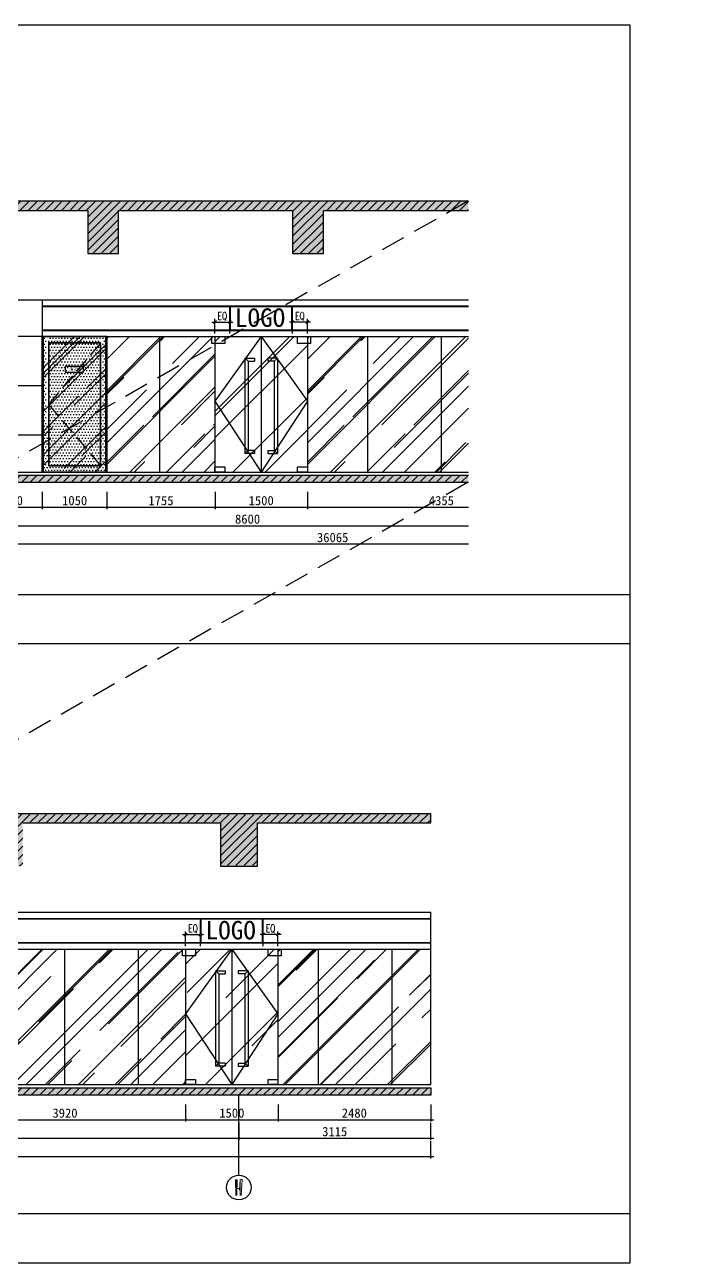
# Model space of a CAD drawing. Header units: millimetres. Extents: x 110215 to 630040, y -488650 to 141897.
# Drawn here: x 513842 to 524668, y 121786 to 141897 of the extents above; entities that cross this region are included whole.
import ezdxf
from ezdxf.enums import TextEntityAlignment as Align
from ezdxf.xclip import XClip

# ---------------------------------------------------------------- set-up
doc = ezdxf.new("R2010")
doc.units = ezdxf.units.MM
doc.header["$LTSCALE"] = 1000
doc.header["$XCLIPFRAME"] = 0
doc.linetypes.add('_DASH', pattern=[0.6, 0.4, -0.2])
doc.linetypes.add('DASH', pattern=[0.35, 0.25, -0.1])
doc.layers.get('Defpoints').update_dxf_attribs({"color": 2})
for name, color, linetype in [('0-118标注', 2, 'Continuous'), ('0-140c立面材料填充', 250, 'Continuous'), ('0-140d立面材料分隔', 146, 'Continuous'), ('0-140立面图剖切线', 4, 'Continuous'), ('1', 4, 'Continuous'), ('7', 7, 'Continuous'), ('D-地面', 8, 'Continuous'), ('E立-ELEV1', 6, 'Continuous')]:
    doc.layers.add(name, color=color, linetype=linetype)
doc.styles.add('_TCH_AXIS', font='COMPLEX', dxfattribs={"bigfont": 'GBCBIG'})
doc.styles.add('COMPLEX', font='COMPLEX')
doc.styles.add('LOGO', font='arial.ttf', dxfattribs={"width": 0.9})
doc.styles.add('TXT', font='txt.shx', dxfattribs={"width": 0.7})
doc.styles.add('繁黑体', font='simhei.ttf')
doc.styles.add('黑体', font='simhei.ttf')
doc.dimstyles.new('50', dxfattribs={"dimscale": 50, "dimtxt": 3, "dimasz": 0.6, "dimexe": 0.6, "dimexo": 0.6, "dimtad": 1, "dimdec": 0, "dimdsep": 46, "dimtxsty": '黑体', "dimblk1": 'ARCHTICK', "dimblk2": 'ARCHTICK', "dimsah": 1, "dimcen": 0, "dimdle": 1, "dimclrd": 251, "dimclre": 251, "dimclrt": 2, "dimadec": 0, "dimazin": 0, "dimtfac": 1, "dimtdec": 0, "dimtix": 1, "dimtmove": 2, "dimatfit": 3, "dimldrblk": 'DOT', "dimfxl": 0, "dimtolj": 1, "dimtzin": 0, "dimarcsym": 0})
doc.dimstyles.new('副本 1-50', dxfattribs={"dimscale": 50, "dimtxt": 2.5, "dimasz": 1, "dimexe": 1, "dimexo": 1, "dimgap": 0.6, "dimtad": 1, "dimdec": 0, "dimrnd": 5, "dimzin": 0, "dimdsep": 46, "dimtxsty": 'TXT', "dimblk": 'ARCHTICK', "dimcen": 4, "dimdle": 1, "dimclrd": 3, "dimclre": 3, "dimclrt": 3, "dimadec": 0, "dimazin": 0, "dimtfac": 1, "dimtdec": 0, "dimtix": 1, "dimtmove": 2, "dimatfit": 3, "dimldrblk": 'ARCHTICK', "dimfxl": 0, "dimtolj": 1, "dimtzin": 0, "dimarcsym": 0})

# ---------------------------------------------------------------- blocks, each defined once
blk = doc.blocks.new('_ArchTick')
at = {"color": 0, "linetype": 'ByBlock', "const_width": 0.4}
blk.add_lwpolyline([(-0.5, -0.5), (0.5, 0.5)], dxfattribs=at)
blk = doc.blocks.new('*D130')
at = {"color": 3, "lineweight": -2, "transparency": 16777216}
for p, q in [((2433331, 314145), (2433331, 314382)), ((2433571, 314145), (2433571, 314382)), ((2433621, 314332), (2433281, 314332))]:
    blk.add_line(p, q, dxfattribs=at)
at = {"layer": 'Defpoints', "color": 0, "transparency": 16777216}
for p in [(2433331, 314332), (2433331, 314095), (2433571, 314095)]:
    blk.add_point(p, dxfattribs=at)
at = {"color": 3, "lineweight": -2, "transparency": 16777216, "xscale": 50, "yscale": 50, "zscale": 50, "rotation": 180}
blk.add_blockref('_ArchTick', (2433331, 314332), dxfattribs=at)
at = {"color": 3, "lineweight": -2, "transparency": 16777216, "xscale": 50, "yscale": 50, "zscale": 50}
blk.add_blockref('_ArchTick', (2433571, 314332), dxfattribs=at)
at = {"color": 3, "transparency": 16777216, "insert": (2433451, 314425), "char_height": 125, "attachment_point": 5, "style": 'TXT'}
blk.add_mtext('\\A1;EQ', dxfattribs=at)
blk = doc.blocks.new('*D131')
at = {"color": 3, "lineweight": -2, "transparency": 16777216}
for p, q in [((2432071, 314145), (2432071, 314382)), ((2432311, 314145), (2432311, 314382)), ((2432021, 314332), (2432361, 314332))]:
    blk.add_line(p, q, dxfattribs=at)
at = {"layer": 'Defpoints', "color": 0, "transparency": 16777216}
for p in [(2432311, 314332), (2432071, 314095), (2432311, 314095)]:
    blk.add_point(p, dxfattribs=at)
at = {"color": 3, "lineweight": -2, "transparency": 16777216, "xscale": 50, "yscale": 50, "zscale": 50, "rotation": 180}
blk.add_blockref('_ArchTick', (2432071, 314332), dxfattribs=at)
at = {"color": 3, "lineweight": -2, "transparency": 16777216, "xscale": 50, "yscale": 50, "zscale": 50}
blk.add_blockref('_ArchTick', (2432311, 314332), dxfattribs=at)
at = {"color": 3, "transparency": 16777216, "insert": (2432191, 314425), "char_height": 125, "attachment_point": 5, "style": 'TXT'}
blk.add_mtext('\\A1;EQ', dxfattribs=at)
blk = doc.blocks.new('sfsfds')
h = blk.add_hatch()
h.set_pattern_fill('玻璃', color=8, scale=500, angle=45)
h.set_pattern_definition([(45, (582290.2, 120326.64), (424.26, 1131.37), [7500, -1000, 2500, -500]), (45, (582583.7, 120973.64), (-823.78, 116.67), [1500, -165, 3000, -375]), (45, (582166.48, 120803.93), (1601.597, 2075.36), [4000, -700, 2000, -500])])
h.paths.add_polyline_path([(582338, 122967), (582338, 120767), (583348, 120767), (583348, 122967)])
at = {"layer": 'D-地面'}
h = blk.add_hatch(dxfattribs=at)
h.set_pattern_fill('DOTS', color=8, scale=30, style=0)
h.set_pattern_definition([(0, (582310.223, 120326.635), (23.8125, 47.625), [0, -47.625])])
h.paths.add_polyline_path([(583290, 120767), (582390, 120767), (582410, 122967), (583290, 122967)], flags=17)
h.paths.add_polyline_path([(583285, 120767), (582395, 120767), (582395, 122967), (583268, 122967)], flags=16)
h.paths.add_polyline_path([(582333, 120767), (582333, 122967), (583348, 122967), (583348, 120767)])
at = {"layer": 'E立-ELEV1'}
h = blk.add_hatch(dxfattribs=at)
h.set_pattern_fill('ANSI32', color=8, scale=3, style=0)
h.set_pattern_definition([(45, (594205.798, 122923.862), (-20.205576, 20.205576), []), (45, (594219.269, 122923.862), (-20.205576, 20.205576), [])])
h.paths.add_polyline_path([(582338, 120767), (582318, 120767), (582318, 122967), (582338, 122967)])
h = blk.add_hatch(dxfattribs=at)
h.set_pattern_fill('ANSI32', color=8, scale=3, style=0)
h.set_pattern_definition([(45, (593165.798, 122923.862), (-20.20558, 20.20558), []), (45, (593179.27, 122923.862), (-20.20558, 20.20558), [])])
h.paths.add_polyline_path([(583368, 120767), (583348, 120767), (583348, 122967), (583368, 122967)])
at = {"color": 1}
for p, q in [((582318, 120767), (582318, 122967)), ((583368, 122967), (582318, 122967)), ((582338, 120767), (582338, 122967)), ((583348, 120767), (583348, 122967)), ((583368, 120767), (583368, 122967)), ((583368, 120767), (583368, 122967)), ((583368, 120767), (582318, 120767))]:
    blk.add_line(p, q, dxfattribs=at)
at = {"color": 8, "linetype": 'DASH'}
blk.add_lwpolyline([(583263, 122862), (582418, 121867), (583268, 120867)], dxfattribs=at)
at = {"layer": '7', "color": 3}
blk.add_lwpolyline([(582989, 122392), (582989, 122482), (582691, 122482), (582691, 122392)], close=True, dxfattribs=at)
at = {"layer": 'E立-ELEV1', "color": 8}
blk.add_line((583268, 122867), (582418, 122867), dxfattribs=at)
at = {"layer": 'E立-ELEV1', "color": 4}
blk.add_lwpolyline([(582418, 122867), (582418, 120867), (583268, 120867), (583268, 122867)], dxfattribs=at)
at = {"layer": 'E立-ELEV1', "color": 3}
blk.add_lwpolyline([(582423, 122862), (582423, 120872), (583263, 120872), (583263, 122862), (582423, 122862)], close=True, dxfattribs=at)
at = {"layer": '1', "color": 3, "style": 'LOGO', "width": 0.9}
blk.add_text('消防栓', height=48, dxfattribs=at).set_placement((582941, 122415, 274), align=Align.RIGHT)
blk = doc.blocks.new('*D420')
at = {"color": 251, "lineweight": -2, "transparency": 16777216}
for p, q in [((581278, 124551), (581278, 124271)), ((582318, 124551), (582318, 124271)), ((581228, 124301), (582368, 124301))]:
    blk.add_line(p, q, dxfattribs=at)
at = {"layer": 'Defpoints', "color": 0, "transparency": 16777216}
for p in [(581278, 124701), (582318, 124701), (582318, 124301)]:
    blk.add_point(p, dxfattribs=at)
at = {"color": 251, "lineweight": -2, "transparency": 16777216, "xscale": 30, "yscale": 30, "zscale": 30, "rotation": 180}
blk.add_blockref('_ArchTick', (581278, 124301), dxfattribs=at)
at = {"color": 251, "lineweight": -2, "transparency": 16777216, "xscale": 30, "yscale": 30, "zscale": 30}
blk.add_blockref('_ArchTick', (582318, 124301), dxfattribs=at)
at = {"color": 2, "transparency": 16777216, "insert": (581798, 124408), "char_height": 150, "attachment_point": 5, "style": '黑体'}
blk.add_mtext('\\A1;1040', dxfattribs=at)
blk = doc.blocks.new('_DOT')
at = {"color": 0, "linetype": 'ByBlock'}
blk.add_line((-0.5, 0), (-1, 0), dxfattribs=at)
at = {"color": 0, "linetype": 'ByBlock', "const_width": 0.5}
blk.add_lwpolyline([(-0.25, 0, 1), (0.25, 0, 1)], format="xyb", close=True, dxfattribs=at)
blk = doc.blocks.new('*D421')
at = {"color": 251, "lineweight": -2, "transparency": 16777216}
for p, q in [((582318, 124551), (582318, 124271)), ((583368, 124551), (583368, 124271)), ((582268, 124301), (583418, 124301))]:
    blk.add_line(p, q, dxfattribs=at)
at = {"layer": 'Defpoints', "color": 0, "transparency": 16777216}
for p in [(582318, 124701), (583368, 124701), (583368, 124301)]:
    blk.add_point(p, dxfattribs=at)
at = {"color": 251, "lineweight": -2, "transparency": 16777216, "xscale": 30, "yscale": 30, "zscale": 30, "rotation": 180}
blk.add_blockref('_ArchTick', (582318, 124301), dxfattribs=at)
at = {"color": 251, "lineweight": -2, "transparency": 16777216, "xscale": 30, "yscale": 30, "zscale": 30}
blk.add_blockref('_ArchTick', (583368, 124301), dxfattribs=at)
at = {"color": 2, "transparency": 16777216, "insert": (582843, 124408), "char_height": 150, "attachment_point": 5, "style": '黑体'}
blk.add_mtext('\\A1;1050', dxfattribs=at)
blk = doc.blocks.new('*D422')
at = {"color": 251, "lineweight": -2, "transparency": 16777216}
for p, q in [((583368, 124551), (583368, 124271)), ((585123, 124551), (585123, 124271)), ((583318, 124301), (585173, 124301))]:
    blk.add_line(p, q, dxfattribs=at)
at = {"layer": 'Defpoints', "color": 0, "transparency": 16777216}
for p in [(583368, 124701), (585123, 124701), (585123, 124301)]:
    blk.add_point(p, dxfattribs=at)
at = {"color": 251, "lineweight": -2, "transparency": 16777216, "xscale": 30, "yscale": 30, "zscale": 30, "rotation": 180}
blk.add_blockref('_ArchTick', (583368, 124301), dxfattribs=at)
at = {"color": 251, "lineweight": -2, "transparency": 16777216, "xscale": 30, "yscale": 30, "zscale": 30}
blk.add_blockref('_ArchTick', (585123, 124301), dxfattribs=at)
at = {"color": 2, "transparency": 16777216, "insert": (584245, 124408), "char_height": 150, "attachment_point": 5, "style": '黑体'}
blk.add_mtext('\\A1;1755', dxfattribs=at)
blk = doc.blocks.new('*D423')
at = {"color": 251, "lineweight": -2, "transparency": 16777216}
for p, q in [((585123, 124551), (585123, 124271)), ((586623, 124551), (586623, 124271)), ((585073, 124301), (586673, 124301))]:
    blk.add_line(p, q, dxfattribs=at)
at = {"layer": 'Defpoints', "color": 0, "transparency": 16777216}
for p in [(585123, 124701), (586623, 124701), (586623, 124301)]:
    blk.add_point(p, dxfattribs=at)
at = {"color": 251, "lineweight": -2, "transparency": 16777216, "xscale": 30, "yscale": 30, "zscale": 30, "rotation": 180}
blk.add_blockref('_ArchTick', (585123, 124301), dxfattribs=at)
at = {"color": 251, "lineweight": -2, "transparency": 16777216, "xscale": 30, "yscale": 30, "zscale": 30}
blk.add_blockref('_ArchTick', (586623, 124301), dxfattribs=at)
at = {"color": 2, "transparency": 16777216, "insert": (585873, 124408), "char_height": 150, "attachment_point": 5, "style": '黑体'}
blk.add_mtext('\\A1;1500', dxfattribs=at)
blk = doc.blocks.new('*D424')
at = {"color": 251, "lineweight": -2, "transparency": 16777216}
for p, q in [((586623, 124551), (586623, 124271)), ((590978, 124551), (590978, 124271)), ((586573, 124301), (591028, 124301))]:
    blk.add_line(p, q, dxfattribs=at)
at = {"layer": 'Defpoints', "color": 0, "transparency": 16777216}
for p in [(586623, 124701), (590978, 124701), (590978, 124301)]:
    blk.add_point(p, dxfattribs=at)
at = {"color": 251, "lineweight": -2, "transparency": 16777216, "xscale": 30, "yscale": 30, "zscale": 30, "rotation": 180}
blk.add_blockref('_ArchTick', (586623, 124301), dxfattribs=at)
at = {"color": 251, "lineweight": -2, "transparency": 16777216, "xscale": 30, "yscale": 30, "zscale": 30}
blk.add_blockref('_ArchTick', (590978, 124301), dxfattribs=at)
at = {"color": 2, "transparency": 16777216, "insert": (588800, 124408), "char_height": 150, "attachment_point": 5, "style": '黑体'}
blk.add_mtext('\\A1;4355', dxfattribs=at)
blk = doc.blocks.new('*D428')
at = {"color": 251, "lineweight": -2, "transparency": 16777216}
for p, q in [((597168, 124551), (597168, 124271)), ((601088, 124551), (601088, 124271)), ((597118, 124301), (601138, 124301))]:
    blk.add_line(p, q, dxfattribs=at)
at = {"layer": 'Defpoints', "color": 0, "transparency": 16777216}
for p in [(597168, 124701), (601088, 124701), (601088, 124301)]:
    blk.add_point(p, dxfattribs=at)
at = {"color": 251, "lineweight": -2, "transparency": 16777216, "xscale": 30, "yscale": 30, "zscale": 30, "rotation": 180}
blk.add_blockref('_ArchTick', (597168, 124301), dxfattribs=at)
at = {"color": 251, "lineweight": -2, "transparency": 16777216, "xscale": 30, "yscale": 30, "zscale": 30}
blk.add_blockref('_ArchTick', (601088, 124301), dxfattribs=at)
at = {"color": 2, "transparency": 16777216, "insert": (599128, 124408), "char_height": 150, "attachment_point": 5, "style": '黑体'}
blk.add_mtext('\\A1;3920', dxfattribs=at)
blk = doc.blocks.new('*D429')
at = {"color": 251, "lineweight": -2, "transparency": 16777216}
for p, q in [((601088, 124551), (601088, 124271)), ((602588, 124551), (602588, 124271)), ((601038, 124301), (602638, 124301))]:
    blk.add_line(p, q, dxfattribs=at)
at = {"layer": 'Defpoints', "color": 0, "transparency": 16777216}
for p in [(601088, 124701), (602588, 124701), (602588, 124301)]:
    blk.add_point(p, dxfattribs=at)
at = {"color": 251, "lineweight": -2, "transparency": 16777216, "xscale": 30, "yscale": 30, "zscale": 30, "rotation": 180}
blk.add_blockref('_ArchTick', (601088, 124301), dxfattribs=at)
at = {"color": 251, "lineweight": -2, "transparency": 16777216, "xscale": 30, "yscale": 30, "zscale": 30}
blk.add_blockref('_ArchTick', (602588, 124301), dxfattribs=at)
at = {"color": 2, "transparency": 16777216, "insert": (601838, 124408), "char_height": 150, "attachment_point": 5, "style": '黑体'}
blk.add_mtext('\\A1;1500', dxfattribs=at)
blk = doc.blocks.new('*D430')
at = {"color": 251, "lineweight": -2, "transparency": 16777216}
for p, q in [((602588, 124551), (602588, 124271)), ((605068, 124551), (605068, 124271)), ((602538, 124301), (605118, 124301))]:
    blk.add_line(p, q, dxfattribs=at)
at = {"layer": 'Defpoints', "color": 0, "transparency": 16777216}
for p in [(602588, 124701), (605068, 124701), (605068, 124301)]:
    blk.add_point(p, dxfattribs=at)
at = {"color": 251, "lineweight": -2, "transparency": 16777216, "xscale": 30, "yscale": 30, "zscale": 30, "rotation": 180}
blk.add_blockref('_ArchTick', (602588, 124301), dxfattribs=at)
at = {"color": 251, "lineweight": -2, "transparency": 16777216, "xscale": 30, "yscale": 30, "zscale": 30}
blk.add_blockref('_ArchTick', (605068, 124301), dxfattribs=at)
at = {"color": 2, "transparency": 16777216, "insert": (603828, 124408), "char_height": 150, "attachment_point": 5, "style": '黑体'}
blk.add_mtext('\\A1;2480', dxfattribs=at)
blk = doc.blocks.new('*D433')
at = {"color": 251, "lineweight": -2, "transparency": 16777216}
for p, q in [((581352, 124251), (581352, 123971)), ((589952, 124251), (589952, 123971)), ((581302, 124001), (590002, 124001))]:
    blk.add_line(p, q, dxfattribs=at)
at = {"layer": 'Defpoints', "color": 0, "transparency": 16777216}
for p in [(581352, 124301), (589952, 124301), (589952, 124001)]:
    blk.add_point(p, dxfattribs=at)
at = {"color": 251, "lineweight": -2, "transparency": 16777216, "xscale": 30, "yscale": 30, "zscale": 30, "rotation": 180}
blk.add_blockref('_ArchTick', (581352, 124001), dxfattribs=at)
at = {"color": 251, "lineweight": -2, "transparency": 16777216, "xscale": 30, "yscale": 30, "zscale": 30}
blk.add_blockref('_ArchTick', (589952, 124001), dxfattribs=at)
at = {"color": 2, "transparency": 16777216, "insert": (585652, 124108), "char_height": 150, "attachment_point": 5, "style": '黑体'}
blk.add_mtext('\\A1;8600', dxfattribs=at)
blk = doc.blocks.new('*D435')
at = {"color": 251, "lineweight": -2, "transparency": 16777216}
for p, q in [((593552, 124251), (593552, 123971)), ((601952, 124251), (601952, 123971)), ((593502, 124001), (602002, 124001))]:
    blk.add_line(p, q, dxfattribs=at)
at = {"layer": 'Defpoints', "color": 0, "transparency": 16777216}
for p in [(593552, 124301), (601952, 124301), (601952, 124001)]:
    blk.add_point(p, dxfattribs=at)
at = {"color": 251, "lineweight": -2, "transparency": 16777216, "xscale": 30, "yscale": 30, "zscale": 30, "rotation": 180}
blk.add_blockref('_ArchTick', (593552, 124001), dxfattribs=at)
at = {"color": 251, "lineweight": -2, "transparency": 16777216, "xscale": 30, "yscale": 30, "zscale": 30}
blk.add_blockref('_ArchTick', (601952, 124001), dxfattribs=at)
at = {"color": 2, "transparency": 16777216, "insert": (597752, 124108), "char_height": 150, "attachment_point": 5, "style": '黑体'}
blk.add_mtext('\\A1;8400', dxfattribs=at)
blk = doc.blocks.new('*D436')
at = {"color": 251, "lineweight": -2, "transparency": 16777216}
for p, q in [((601952, 124251), (601952, 123971)), ((605067, 124251), (605067, 123971)), ((601902, 124001), (605117, 124001))]:
    blk.add_line(p, q, dxfattribs=at)
at = {"layer": 'Defpoints', "color": 0, "transparency": 16777216}
for p in [(601952, 124301), (605067, 124301), (605067, 124001)]:
    blk.add_point(p, dxfattribs=at)
at = {"color": 251, "lineweight": -2, "transparency": 16777216, "xscale": 30, "yscale": 30, "zscale": 30, "rotation": 180}
blk.add_blockref('_ArchTick', (601952, 124001), dxfattribs=at)
at = {"color": 251, "lineweight": -2, "transparency": 16777216, "xscale": 30, "yscale": 30, "zscale": 30}
blk.add_blockref('_ArchTick', (605067, 124001), dxfattribs=at)
at = {"color": 2, "transparency": 16777216, "insert": (603509, 124108), "char_height": 150, "attachment_point": 5, "style": '黑体'}
blk.add_mtext('\\A1;3115', dxfattribs=at)
blk = doc.blocks.new('*D437')
at = {"color": 251, "lineweight": -2, "transparency": 16777216}
for p, q in [((569002, 123951), (569002, 123671)), ((605067, 123951), (605067, 123671)), ((605117, 123701), (568952, 123701))]:
    blk.add_line(p, q, dxfattribs=at)
at = {"layer": 'Defpoints', "color": 0, "transparency": 16777216}
for p in [(569002, 124001), (605067, 124001), (569002, 123701)]:
    blk.add_point(p, dxfattribs=at)
at = {"color": 251, "lineweight": -2, "transparency": 16777216, "xscale": 30, "yscale": 30, "zscale": 30, "rotation": 180}
blk.add_blockref('_ArchTick', (569002, 123701), dxfattribs=at)
at = {"color": 251, "lineweight": -2, "transparency": 16777216, "xscale": 30, "yscale": 30, "zscale": 30}
blk.add_blockref('_ArchTick', (605067, 123701), dxfattribs=at)
at = {"color": 2, "transparency": 16777216, "insert": (587034, 123808), "char_height": 150, "attachment_point": 5, "style": '黑体'}
blk.add_mtext('\\A1;36065', dxfattribs=at)
blk = doc.blocks.new('_AXISO')
blk.add_circle((0, 0), 0.5)
at = {"style": 'COMPLEX', "width": 1.041667}
blk.add_attdef('A', text='', height=0.56, dxfattribs=at).set_placement((-0.25, -0.28), (0.25, -0.28), align=Align.FIT)
blk = doc.blocks.new('kjlkj')
at = {"layer": '0-140c立面材料填充'}
h = blk.add_hatch(dxfattribs=at)
h.set_pattern_fill('AR-RROOF', color=256, scale=50, angle=45, style=0)
h.set_pattern_definition([(45, (2419215.6, 311894.9), (1077.63, 2873.68), [19050, -2540, 6350, -1270]), (45, (2419961, 313538.3), (-2092.4, 296.35), [3810, -419.1, 7620, -952.5]), (45, (2418901.25, 313107.2), (4068.056, 5271.41), [10160, -1778, 5080, -1270])])
h.paths.add_polyline_path([(2433571.1, 314094.9), (2432071.1, 314094.9), (2432071.1, 311894.9), (2433571.1, 311894.9)])
at = {"color": 8}
for p, q in [((2432311.1, 314194.9), (2432311.1, 314594.9)), ((2432321.1, 314194.9), (2432321.1, 314594.9)), ((2433321.1, 314194.9), (2433321.1, 314594.9)), ((2433331.1, 314194.9), (2433331.1, 314594.9))]:
    blk.add_line(p, q, dxfattribs=at)
for points in [[(2432821.1, 314094.9), (2432071.1, 313044.9), (2432821.1, 311894.9)], [(2432821.1, 314094.9), (2433571.1, 313044.9), (2432821.1, 311894.9)]]:
    blk.add_lwpolyline(points, dxfattribs=at)
at = {"layer": '0-140d立面材料分隔'}
for p, q in [((2432071.1, 314094.9), (2432071.1, 311894.9)), ((2432821.1, 314094.9), (2432821.1, 311894.9)), ((2433571.1, 314094.9), (2433571.1, 311894.9))]:
    blk.add_line(p, q, dxfattribs=at)
at = {"layer": '0-140d立面材料分隔', "color": 1}
for p, q in [((2432609.7, 313694.9, -219.5), (2432556.9, 313744.9, -219.5)), ((2432556.9, 313744.9, -219.5), (2432556.9, 312194.9)), ((2432556.9, 313744.9, -219.5), (2432715.4, 313744.9, -219.5)), ((2432715.4, 313744.9, -219.5), (2432715.4, 313694.9, -219.5)), ((2432926.8, 313744.9, -219.5), (2432926.8, 313694.9, -219.5)), ((2433085.4, 313744.9, -219.5), (2432926.8, 313744.9, -219.5)), ((2433032.5, 313694.9, -219.5), (2433085.4, 313744.9, -219.5)), ((2433085.4, 313744.9, -219.5), (2433085.4, 312194.9)), ((2432609.7, 313694.9, -219.5), (2432609.7, 312244.9)), ((2432609.7, 313694.9, -219.5), (2432715.4, 313694.9, -219.5)), ((2433032.5, 313694.9, -219.5), (2432926.8, 313694.9, -219.5)), ((2433032.5, 313694.9, -219.5), (2433032.5, 312244.9)), ((2432609.7, 312244.9), (2432556.9, 312194.9)), ((2432715.4, 312194.9), (2432556.9, 312194.9)), ((2432715.4, 312244.9), (2432609.7, 312244.9)), ((2432715.4, 312244.9), (2432715.4, 312194.9)), ((2432926.8, 312244.9), (2433032.5, 312244.9)), ((2432926.8, 312244.9), (2432926.8, 312194.9)), ((2432926.8, 312194.9), (2433085.4, 312194.9)), ((2433032.5, 312244.9), (2433085.4, 312194.9))]:
    blk.add_line(p, q, dxfattribs=at)
for points in [[(2432018.3, 314094.9), (2432233.1, 314094.9), (2432233.1, 313984.9), (2432018.3, 313984.9)], [(2433409.2, 314094.9), (2433624, 314094.9), (2433624, 313984.9), (2433409.2, 313984.9)], [(2432071.1, 311978.2), (2432233.1, 311978.2), (2432233.1, 311894.9), (2432071.1, 311894.9)], [(2433409.2, 311978.2), (2433571.1, 311978.2), (2433571.1, 311894.9), (2433409.2, 311894.9)]]:
    blk.add_lwpolyline(points, close=True, dxfattribs=at)
at = {"color": 1, "style": '繁黑体'}
blk.add_text('LOGO', height=300, dxfattribs=at).set_placement((2432396, 314253.3, -219.5))
at = {"color": 8}
dim = blk.add_linear_dim(base=(2432311.1, 314332.1), p1=(2432071.1, 314094.9), p2=(2432311.1, 314094.9), text='EQ', dimstyle='副本 1-50', dxfattribs=at)
dim.commit()
dim.dimension.update_dxf_attribs({"geometry": '*D131', "text_midpoint": (2432191.1, 314424.6)})
dim = blk.add_linear_dim(base=(2433331.1, 314332.1), p1=(2433571.1, 314094.9), p2=(2433331.1, 314094.9), angle=180, text='EQ', dimstyle='副本 1-50', dxfattribs=at)
dim.commit()
dim.dimension.update_dxf_attribs({"geometry": '*D130', "text_midpoint": (2433451.1, 314424.6)})
blk = doc.blocks.new('cfdds')
h = blk.add_hatch()
h.set_pattern_fill('ANSI31', color=250, scale=30)
h.paths.add_polyline_path([(569002.7, 129271.3), (569002.7, 129121.3), (571052.1, 129121.3), (571052.1, 128421.3), (571552.1, 128421.3), (571552.1, 129121.3), (572652.2, 129121.3), (572652.2, 128421.3), (573252.2, 128421.3), (573252.2, 129121.3), (575834.9, 129121.3), (575834.9, 128421.3), (576334.9, 128421.3), (576334.9, 128725.6), (576334.9, 129121.3), (578803.3, 129121.3), (578803.3, 128421.3), (579303.3, 128421.3), (579303.3, 129121.3), (581052.3, 129121.3), (581052.3, 128421.3), (581652.3, 128421.3), (581652.3, 129121.3), (583056.5, 129121.3), (583056.5, 128421.3), (583556.5, 128421.3), (583556.5, 129121.3), (586382.5, 129121.3), (586382.5, 128421.3), (586882.5, 128421.3), (586882.5, 129121.3), (589777, 129121.3), (589777, 128421.3), (590377, 128421.3), (590377, 129121.3), (593658.5, 129121.3), (593658.5, 128421.3), (594281.9, 128421.3), (594281.9, 129121.3), (597826.3, 129121.3), (597826.3, 128421.3), (598441.1, 128421.3), (598441.1, 129121.3), (601652.3, 129121.3), (601652.3, 128421.3), (602252.3, 128421.3), (602252.3, 129121.3), (605067.7, 129121.3), (605067.7, 129271.3)])
h.paths.add_polyline_path([(569002.7, 124821.3), (605067.7, 124821.3), (605067.7, 124701.3), (569002.7, 124701.3)])
at = {"layer": '0-140c立面材料填充'}
h = blk.add_hatch(dxfattribs=at)
h.set_pattern_fill('AR-CONC', color=256)
h.paths.add_polyline_path([(569002.7, 129271.3), (569002.7, 129121.3), (571052.1, 129121.3), (571052.1, 128421.3), (571552.1, 128421.3), (571552.1, 129121.3), (572652.2, 129121.3), (572652.2, 128421.3), (573252.2, 128421.3), (573252.2, 129121.3), (575834.9, 129121.3), (575834.9, 128421.3), (576334.9, 128421.3), (576334.9, 128725.6), (576334.9, 129121.3), (578803.3, 129121.3), (578803.3, 128421.3), (579303.3, 128421.3), (579303.3, 129121.3), (581052.3, 129121.3), (581052.3, 128421.3), (581652.3, 128421.3), (581652.3, 129121.3), (583056.5, 129121.3), (583056.5, 128421.3), (583556.5, 128421.3), (583556.5, 129121.3), (586382.5, 129121.3), (586382.5, 128421.3), (586882.5, 128421.3), (586882.5, 129121.3), (589777, 129121.3), (589777, 128421.3), (590377, 128421.3), (590377, 129121.3), (593658.5, 129121.3), (593658.5, 128421.3), (594281.9, 128421.3), (594281.9, 129121.3), (597826.3, 129121.3), (597826.3, 128421.3), (598441.1, 128421.3), (598441.1, 129121.3), (601652.3, 129121.3), (601652.3, 128421.3), (602252.3, 128421.3), (602252.3, 129121.3), (605067.7, 129121.3), (605067.7, 129271.3)])
h.paths.add_polyline_path([(569002.7, 124821.3), (605067.7, 124821.3), (605067.7, 124701.3), (569002.7, 124701.3)])
h = blk.add_hatch(dxfattribs=at)
h.set_pattern_fill('AR-RROOF', color=256, scale=600, angle=45)
h.set_pattern_definition([(45, (548300.05, 211504.2), (509.117, 1357.645), [9000, -1200, 3000, -600]), (45, (548652.2, 212280.6), (-988.535, 140.007), [1800, -198, 3600, -450]), (45, (548151.56, 212076.95), (1921.9162, 2490.43), [4800, -840, 2400, -600])])
h.paths.add_polyline_path([(585122.7, 124873.7), (585122.7, 127071.7), (583367.7, 127071.3), (583367.7, 124873.7)])
h = blk.add_hatch(dxfattribs=at)
h.set_pattern_fill('AR-RROOF', color=256, scale=600, angle=45)
h.set_pattern_definition([(45, (551555.05, 211504.2), (509.117, 1357.645), [9000, -1200, 3000, -600]), (45, (551907.2, 212280.6), (-988.535, 140.007), [1800, -198, 3600, -450]), (45, (551406.56, 212076.95), (1921.9162, 2490.43), [4800, -840, 2400, -600])])
h.paths.add_polyline_path([(590977.7, 124871.3), (590977.7, 127071.3), (586622.7, 127071.3), (586622.7, 124871.3)])
h = blk.add_hatch(dxfattribs=at)
h.set_pattern_fill('AR-RROOF', color=256, scale=600, angle=45)
h.set_pattern_definition([(45, (557410.05, 211504.2), (509.117, 1357.645), [9000, -1200, 3000, -600]), (45, (557762.2, 212280.6), (-988.535, 140.007), [1800, -198, 3600, -450]), (45, (557261.56, 212076.95), (1921.9162, 2490.4301), [4800, -840, 2400, -600])])
h.paths.add_polyline_path([(601087.7, 124871.3), (601087.7, 127071.3), (592477.7, 127071.3), (592477.7, 124871.3)])
h = blk.add_hatch(dxfattribs=at)
h.set_pattern_fill('AR-RROOF', color=256, scale=600, angle=45)
h.set_pattern_definition([(45, (567520.05, 211504.2), (509.117, 1357.645), [9000, -1200, 3000, -600]), (45, (567872.2, 212280.6), (-988.535, 140.007), [1800, -198, 3600, -450]), (45, (567371.56, 212076.95), (1921.9162, 2490.43), [4800, -840, 2400, -600])])
h.paths.add_polyline_path([(605067.7, 124873.7), (605067.7, 127071.7), (602587.7, 127071.3), (602587.7, 124873.7)])
for points in [[(581652.3, 129121.3), (583056.5, 129121.3), (583056.5, 128421.3), (583556.5, 128421.3), (583556.5, 129121.3), (586382.5, 129121.3), (586382.5, 128421.3), (586882.5, 128421.3), (586882.5, 129121.3), (589777, 129121.3), (589777, 128421.3), (590377, 128421.3), (590377, 129121.3), (593658.5, 129121.3)], [(598441.1, 129121.3), (601652.3, 129121.3), (601652.3, 128421.3), (602252.3, 128421.3), (602252.3, 129121.3), (605067.7, 129121.3), (605067.7, 129271.3), (569002.7, 129271.3)]]:
    blk.add_lwpolyline(points)
blk.add_lwpolyline([(569002.7, 124821.3), (605067.7, 124821.3), (605067.7, 124701.3), (569002.7, 124701.3)], close=True)
at = {"layer": '0-118标注'}
blk.add_line((601952.1, 123401.3, 13.8), (601952.1, 124701.3), dxfattribs=at)
at = {"layer": '0-140c立面材料填充', "color": 251}
for p, q in [((582317.7, 127071.3), (581277.7, 127071.3)), ((584222.7, 127071.3), (584222.7, 124871.3)), ((587597.7, 127071.3), (587597.7, 124871.3)), ((588797.7, 127071.3), (588797.7, 124871.3)), ((599117.7, 127071.3), (599117.7, 124871.3)), ((600317.7, 127071.3), (600317.7, 124871.3)), ((603237.7, 127071.3), (603237.7, 124871.3)), ((604437.7, 127071.3), (604437.7, 124871.3)), ((582317.7, 126271.3), (581277.7, 126271.3)), ((582317.7, 125471.3), (581277.7, 125471.3))]:
    blk.add_line(p, q, dxfattribs=at)
at = {"layer": '0-140d立面材料分隔'}
for p, q in [((582317.7, 127671.3), (582317.7, 124871.3)), ((582317.7, 127571.3), (605067.7, 127571.3)), ((582317.7, 127561.3), (605067.7, 127561.3)), ((582317.7, 127181.3), (605067.7, 127181.3)), ((582317.7, 127171.3), (605067.7, 127171.3)), ((582317.7, 127071.3), (605067.7, 127071.3)), ((583367.7, 127071.3), (583367.7, 124871.3))]:
    blk.add_line(p, q, dxfattribs=at)
at = {"layer": '0-140立面图剖切线'}
for p, q in [((569002.7, 127671.3), (605067.7, 127671.3)), ((605067.7, 124871.3), (605067.7, 127671.3)), ((569002.7, 124871.3), (605067.7, 124871.3))]:
    blk.add_line(p, q, dxfattribs=at)
at = {"color": 8}
for p in [(-1846948.4, -187023.5), (-1830983.4, -187023.5)]:
    blk.add_blockref('kjlkj', p, dxfattribs=at)
at = {"color": 5}
blk.add_blockref('sfsfds', (0, 4104.7), dxfattribs=at)
at = {"layer": '0-118标注'}
ref = blk.add_blockref('_AXISO', (601952.1, 123201.3, 13.8), dxfattribs=dict(at, xscale=400, yscale=400, zscale=400))
ref.add_attrib('A', 'W-47', dxfattribs={"layer": '0', "height": 257.36, "style": '_TCH_AXIS', "width": 0.105882}).set_placement((601896.9, 123072.7, 13.8), (602007.2, 123072.7, 13.8), align=Align.FIT)
for base, p1, p2, picture, middle in [((582317.7, 124301.3), (581277.7, 124701.3), (582317.7, 124701.3), '*D420', (581797.7, 124408.4)), ((583367.7, 124301.3), (582317.7, 124701.3), (583367.7, 124701.3), '*D421', (582842.7, 124408.4)), ((585122.7, 124301.3), (583367.7, 124701.3), (585122.7, 124701.3), '*D422', (584245.2, 124407.6)), ((586622.7, 124301.3), (585122.7, 124701.3), (586622.7, 124701.3), '*D423', (585872.7, 124408.4)), ((590977.7, 124301.3), (586622.7, 124701.3), (590977.7, 124701.3), '*D424', (588800.2, 124407.6)), ((601087.7, 124301.3), (597167.7, 124701.3), (601087.7, 124701.3), '*D428', (599127.7, 124408.4)), ((602587.7, 124301.3), (601087.7, 124701.3), (602587.7, 124701.3), '*D429', (601837.7, 124408.4)), ((605067.7, 124301.3), (602587.7, 124701.3), (605067.7, 124701.3), '*D430', (603827.7, 124408.4)), ((589952.1, 124001.3), (581352.1, 124301.3), (589952.1, 124301.3), '*D433', (585652.1, 124108.4)), ((601952.1, 124001.3), (593552.1, 124301.3), (601952.1, 124301.3), '*D435', (597752.1, 124108.4)), ((605066.7, 124001.3), (601952.1, 124301.3), (605066.7, 124301.3), '*D436', (603509.4, 124107.6)), ((569001.7, 123701.3), (605066.7, 124001.3), (569001.7, 124001.3), '*D437', (587034.2, 123808.4))]:
    dim = blk.add_linear_dim(base=base, p1=p1, p2=p2, dimstyle='50', override={"dimfxl": 5, "dimarcsym": 1})
    dim.commit()
    dim.dimension.update_dxf_attribs({"geometry": picture, "text_midpoint": middle})

msp = doc.modelspace()

# ---------------------------------------------------------------- linework, layer by layer
at = {"color": 251, "linetype": '_DASH'}
for p, q in [((521037.9, 139032.7), (503592.1, 129086.1)), ((521035.9, 134462.7), (503590.8, 124516.1))]:
    msp.add_line(p, q, dxfattribs=at)
for p, q in [((523672.7, 132641.2), (498127.3, 132641.2)), ((523672.7, 131841.2), (498127.3, 131841.2)), ((523672.7, 122585.6), (498127.3, 122585.6))]:
    msp.add_line(p, q)
msp.add_lwpolyline([(498127.3, 141896.8), (523672.7, 141896.8), (523672.7, 121785.6), (498127.3, 121785.6)], close=True)

# ---------------------------------------------------------------- block references
ref = msp.add_blockref('cfdds', (-68190.5, 9761.3))
XClip(ref).set_block_clipping_path([(566567.7598136032, 122427.9288008383), (589240.11123362, 131683.5002294098)])
ref = msp.add_blockref('cfdds', (-84632.3, -185.3))
XClip(ref).set_block_clipping_path([(588228.6515771194, 122427.9288008383), (608304.9921194422, 131683.5002294098)])

doc.saveas('drawing.dxf')
